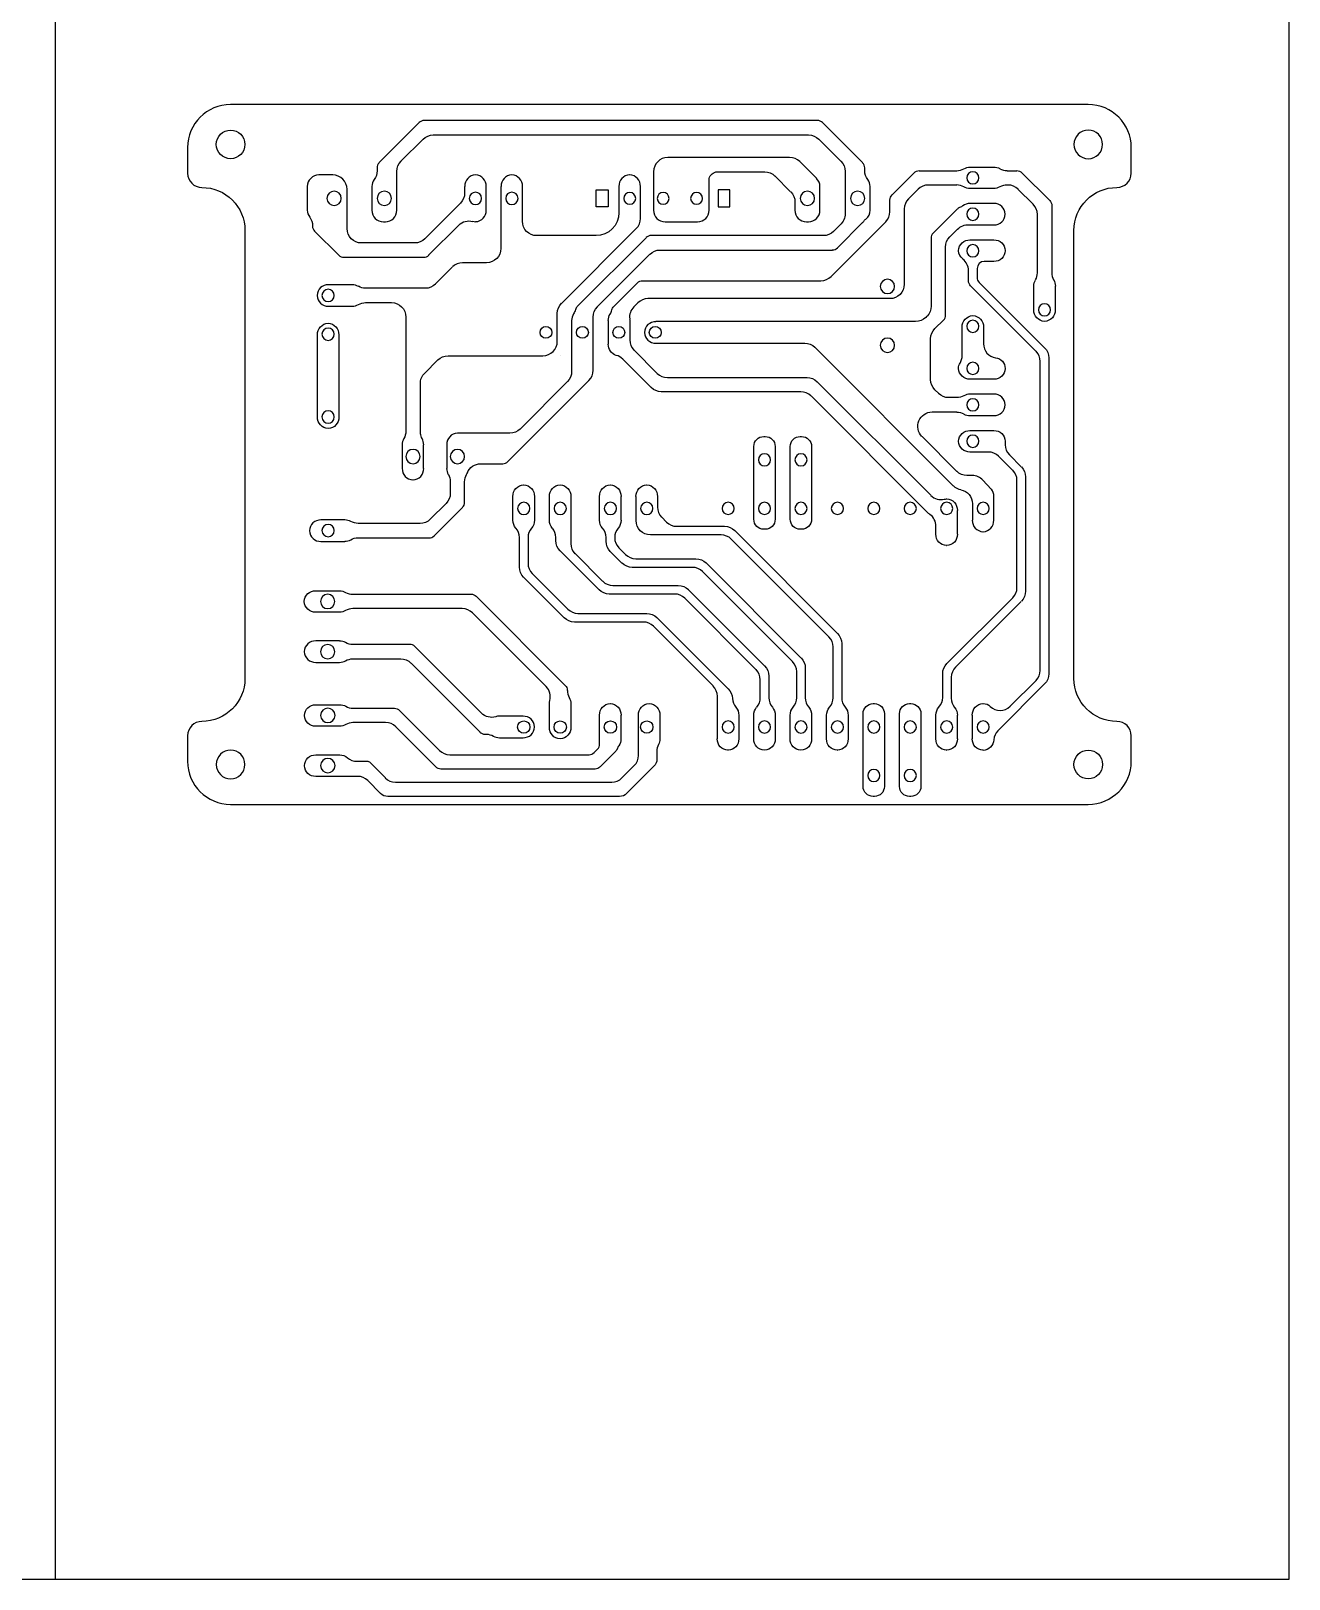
# Model space of a CAD drawing. Extents: x 112 to 478, y -155 to 77.
# Drawn here: x 196.3 to 284, y -155 to -47.1 of the extents above; entities that cross this region are included whole.
import ezdxf

# ---------------------------------------------------------------- set-up
doc = ezdxf.new("R2010")
doc.units = 0
for name, color, linetype in [('DEFAULT', 7, 'CONTINUOUS'), ('HOLES', 7, 'CONTINUOUS'), ('TRACES', 150, 'CONTINUOUS')]:
    doc.layers.add(name, color=color, linetype=linetype)

msp = doc.modelspace()

# ---------------------------------------------------------------- linework, layer by layer
at = {"layer": 'DEFAULT'}
for p, q in [((198, -155), (198, 76.67)), ((284, -155), (284, 76.67)), ((270, -52.22), (210.2, -52.22)), ((207.2, -55.22), (207.2, -57)), ((273, -57), (273, -55.22)), ((211.2, -61), (211.2, -92.22)), ((269, -92.22), (269, -61)), ((207.2, -96.22), (207.2, -98)), ((273, -98), (273, -96.22)), ((210.2, -101), (270, -101)), ((112, -155), (284, -155))]:
    msp.add_line(p, q, dxfattribs=at)
for centre in [(210.2, -55), (270, -98.22)]:
    msp.add_circle(centre, 1, dxfattribs=at)
at = {"layer": 'DEFAULT', "extrusion": (0, 0, -1)}
for centre in [(-270, -55), (-210.2, -98.22)]:
    msp.add_circle(centre, 1, dxfattribs=at)
at = {"layer": 'DEFAULT'}
for centre, radius, start, end in [((210.2, -55.22), 3, 90, 180), ((270, -55.22), 3, 0, 90), ((208.2, -57), 1, 180, 270), ((272, -57), 1, 270, 0), ((208.2, -96.22), 1, 90, 180), ((272, -96.22), 1, 0, 90), ((210.2, -98), 3, 180, 270), ((270, -98), 3, 270, 0)]:
    msp.add_arc(centre, radius, start, end, dxfattribs=at)
at = {"layer": 'DEFAULT', "extrusion": (0, 0, -1)}
for centre, start, end in [((-208.2, -61), 90, 180), ((-272, -61), 0, 90), ((-208.2, -92.22), 180, 270), ((-272, -92.22), 270, 360)]:
    msp.add_arc(centre, 3, start, end, dxfattribs=at)
at = {"layer": 'HOLES'}
for p, q in [((235.69, -59.36), (235.69, -58.16)), ((235.69, -58.16), (236.52, -58.16)), ((236.52, -58.16), (236.52, -59.36)), ((245.02, -58.16), (244.19, -58.16)), ((244.19, -58.16), (244.19, -59.36)), ((245.02, -59.36), (245.02, -58.16)), ((236.52, -59.36), (235.69, -59.36)), ((244.19, -59.36), (245.02, -59.36))]:
    msp.add_line(p, q, dxfattribs=at)
at = {"layer": 'HOLES', "extrusion": (0, 0, -1)}
for centre, radius in [((-261.95, -57.33), 0.425), ((-217.42, -58.76), 0.5), ((-220.92, -58.76), 0.5), ((-250.42, -58.76), 0.5), ((-253.92, -58.76), 0.5), ((-227.27, -58.76), 0.43), ((-229.81, -58.76), 0.43), ((-238.03, -58.76), 0.415), ((-240.36, -58.76), 0.415), ((-242.69, -58.76), 0.415), ((-261.95, -59.87), 0.425), ((-261.95, -62.41), 0.425), ((-256, -64.9), 0.5), ((-217, -65.53), 0.43), ((-266.95, -66.53), 0.425), ((-217, -68.23), 0.43), ((-261.95, -67.68), 0.425), ((-256, -69), 0.5), ((-261.95, -70.61), 0.425), ((-261.95, -73.15), 0.425), ((-217, -74), 0.43), ((-261.95, -75.69), 0.425), ((-222.92, -76.76), 0.5), ((-226.02, -76.76), 0.5), ((-247.43, -76.99), 0.425), ((-249.97, -76.99), 0.425), ((-230.64, -80.37), 0.43), ((-233.18, -80.37), 0.43), ((-236.68, -80.37), 0.43), ((-239.22, -80.37), 0.43), ((-244.89, -80.37), 0.425), ((-247.43, -80.37), 0.425), ((-249.97, -80.37), 0.425), ((-252.51, -80.37), 0.425), ((-255.05, -80.37), 0.425), ((-257.59, -80.37), 0.425), ((-260.13, -80.37), 0.425), ((-262.67, -80.37), 0.425), ((-217, -81.92), 0.43), ((-216.97, -86.86), 0.5), ((-216.97, -90.36), 0.5), ((-216.98, -94.8), 0.5), ((-244.89, -95.61), 0.425), ((-247.43, -95.61), 0.425), ((-249.97, -95.61), 0.425), ((-252.51, -95.61), 0.425), ((-255.05, -95.61), 0.425), ((-257.59, -95.61), 0.425), ((-260.13, -95.61), 0.425), ((-262.67, -95.61), 0.425), ((-216.98, -98.3), 0.5), ((-255.05, -98.99), 0.425), ((-257.59, -98.99), 0.425)]:
    msp.add_circle(centre, radius, dxfattribs=at)
at = {"layer": 'HOLES'}
for centre, radius in [((232.19, -68.1), 0.415), ((234.73, -68.1), 0.415), ((237.27, -68.1), 0.415), ((239.81, -68.1), 0.415), ((230.64, -95.61), 0.43), ((233.18, -95.61), 0.43), ((236.68, -95.61), 0.43), ((239.22, -95.61), 0.43)]:
    msp.add_circle(centre, radius, dxfattribs=at)
at = {"layer": 'TRACES'}
for p, q in [((223.35, -53.48), (220.56, -56.27)), ((251.13, -53.34), (223.71, -53.34)), ((254.27, -56.27), (251.48, -53.48)), ((222.08, -56.17), (223.62, -54.63)), ((224.33, -54.34), (250.5, -54.34)), ((251.21, -54.63), (252.75, -56.17)), ((249.18, -55.91), (240.69, -55.91)), ((217.32, -57.13), (216.35, -57.13)), ((220.42, -56.63), (220.42, -56.84)), ((221.79, -59.59), (221.79, -56.88)), ((227.27, -57.13), (227.27, -57.13)), ((229.8, -57.13), (229.8, -57.13)), ((238.03, -57.13), (238.03, -57.13)), ((239.69, -56.91), (239.69, -59.59)), ((243.71, -57.12), (243.77, -57.06)), ((244.12, -56.91), (247.45, -56.91)), ((251.05, -57.36), (249.89, -56.2)), ((253.05, -56.88), (253.05, -59.59)), ((254.42, -56.84), (254.42, -56.63)), ((256.32, -58.52), (257.86, -56.97)), ((258.22, -56.83), (260.83, -56.83)), ((261.75, -56.58), (263.41, -56.58)), ((264.34, -56.83), (265.02, -56.83)), ((265.37, -56.97), (267.31, -58.91)), ((215.55, -57.93), (215.55, -59.59)), ((218.32, -60.87), (218.32, -58.13)), ((220.05, -57.93), (220.05, -59.59)), ((226.52, -57.93), (226.52, -58.38)), ((228.02, -59.59), (228.02, -57.93)), ((229.05, -57.93), (229.05, -62.25)), ((230.55, -60.36), (230.55, -57.93)), ((237.28, -57.93), (237.28, -59.76)), ((238.78, -60.16), (238.78, -57.93)), ((243.56, -59.59), (243.56, -57.47)), ((248.15, -57.2), (249.25, -58.3)), ((251.29, -59.59), (251.29, -57.93)), ((254.79, -59.59), (254.79, -57.93)), ((258.13, -58.12), (257.46, -58.79)), ((260.83, -57.83), (258.84, -57.83)), ((263.41, -58.07), (261.75, -58.07)), ((264.4, -57.83), (264.34, -57.83)), ((266.16, -59.17), (265.1, -58.12)), ((226.23, -59.09), (223.75, -61.58)), ((249.55, -59.01), (249.55, -59.59)), ((256.17, -59.69), (256.17, -58.87)), ((263.41, -59.12), (261.75, -59.12)), ((267.45, -59.26), (267.45, -63.94)), ((220.85, -60.39), (220.99, -60.39)), ((227.09, -60.36), (227.27, -60.39)), ((227.27, -60.39), (227.27, -60.39)), ((240.49, -60.39), (242.76, -60.39)), ((250.35, -60.39), (250.49, -60.39)), ((252.07, -64.21), (255.88, -60.4)), ((257.17, -59.5), (257.17, -64.75)), ((260.86, -59.51), (259.19, -61.18)), ((264.21, -59.87), (264.21, -59.86)), ((266.45, -63.95), (266.45, -59.88)), ((215.92, -60.68), (215.92, -60.69)), ((216.06, -61.04), (217.74, -62.72)), ((224.01, -62.72), (226.12, -60.62)), ((235.68, -61.36), (231.55, -61.36)), ((233.27, -66.08), (238.48, -60.86)), ((239.17, -61.5), (234.37, -66.3)), ((251.54, -61.36), (239.53, -61.36)), ((252.77, -60.54), (252.24, -61.06)), ((252.51, -62.21), (254.27, -60.45)), ((260.34, -61.45), (260.89, -60.9)), ((261.75, -60.61), (263.41, -60.61)), ((223.04, -61.87), (219.32, -61.87)), ((240.15, -62.36), (252.16, -62.36)), ((259.05, -61.54), (259.05, -66.27)), ((260.05, -66.89), (260.05, -62.16)), ((260.95, -62.41), (260.95, -62.4)), ((261.75, -61.66), (263.41, -61.66)), ((264.21, -62.4), (264.21, -62.41)), ((218.1, -62.87), (223.66, -62.87)), ((225.66, -63.55), (224.47, -64.74)), ((228.05, -63.25), (226.37, -63.25)), ((235.77, -66.32), (239.44, -62.65)), ((262.25, -63.65), (262.25, -64.26)), ((263.41, -63.15), (262.75, -63.15)), ((236.91, -66.3), (238.57, -64.65)), ((238.92, -64.5), (251.36, -64.5)), ((261.65, -64.51), (261.65, -63.79)), ((262.4, -64.62), (266.96, -69.18)), ((216.23, -65.52), (216.23, -65.53)), ((218.69, -64.78), (217.03, -64.78)), ((223.77, -65.03), (219.61, -65.03)), ((256.17, -65.75), (239.3, -65.75)), ((257.01, -65), (257.01, -65)), ((266.36, -69.43), (261.8, -64.86)), ((266.21, -66.53), (266.21, -64.87)), ((267.7, -64.87), (267.7, -66.53)), ((217.03, -66.28), (218.69, -66.28)), ((219.61, -66.03), (221.42, -66.03)), ((232.98, -68.73), (232.98, -66.78)), ((238.59, -66.04), (238.31, -66.32)), ((217, -67.47), (217, -67.47)), ((222.42, -67.03), (222.42, -75)), ((233.98, -67.27), (233.98, -70.83)), ((235.48, -70.74), (235.48, -67.03)), ((236.54, -68.93), (236.54, -67.27)), ((238.03, -67.27), (238.03, -68.63)), ((257.96, -67.35), (239.86, -67.35)), ((258.75, -66.98), (258.67, -67.06)), ((259.31, -67.84), (259.9, -67.24)), ((261.21, -69.72), (261.21, -67.73)), ((261.95, -66.93), (261.96, -66.93)), ((262.7, -67.73), (262.7, -68.89)), ((266.96, -67.33), (266.95, -67.33)), ((216.26, -74), (216.25, -68.27)), ((217.75, -68.27), (217.75, -74)), ((239.06, -68.1), (239.06, -68.11)), ((239.86, -68.85), (250.23, -68.85)), ((259.01, -71.39), (259.01, -68.55)), ((223.71, -70.97), (224.65, -70.02)), ((225.36, -69.73), (231.98, -69.73)), ((233.19, -69.73), (233.18, -69.73)), ((233.19, -69.73), (233.18, -69.73)), ((239.52, -71.94), (237.54, -69.96)), ((238.32, -69.33), (239.95, -70.96)), ((250.94, -69.14), (260.59, -78.79)), ((266.65, -91.66), (266.65, -70.13)), ((267.25, -69.88), (267.25, -91.9)), ((260.95, -70.62), (260.95, -70.61)), ((264.21, -70.61), (264.21, -70.62)), ((223.43, -75.17), (223.43, -71.51)), ((229.52, -77.11), (235.18, -71.45)), ((233.69, -71.53), (230.38, -74.84)), ((249.96, -72.24), (240.23, -72.24)), ((240.66, -71.25), (250.39, -71.25)), ((251.1, -71.54), (259.02, -79.46)), ((259.57, -72.36), (259.31, -72.1)), ((263.41, -71.36), (261.75, -71.36)), ((258.86, -80.72), (250.67, -72.53)), ((260.83, -72.65), (260.27, -72.65)), ((263.41, -72.41), (261.75, -72.41)), ((264.21, -73.16), (264.21, -73.15)), ((259.11, -73.65), (260.83, -73.65)), ((261.75, -73.9), (263.41, -73.9)), ((217.01, -74.8), (217, -74.8)), ((229.68, -75.13), (226.01, -75.13)), ((247.38, -75.36), (247.47, -75.36)), ((249.92, -75.36), (250.01, -75.36)), ((260.84, -77.79), (258.41, -75.36)), ((261.75, -74.95), (263.41, -74.95)), ((222.17, -75.93), (222.17, -77.59)), ((223.66, -77.59), (223.66, -75.93)), ((225.27, -75.93), (225.27, -77.59)), ((246.68, -81.13), (246.68, -76.06)), ((248.17, -76.06), (248.17, -81.13)), ((249.22, -81.13), (249.22, -76.06)), ((250.71, -76.06), (250.71, -81.13)), ((260.95, -75.7), (260.95, -75.69)), ((263.04, -76.44), (261.75, -76.44)), ((264.21, -75.69), (264.21, -75.93)), ((227.64, -77.26), (229.17, -77.26)), ((264.73, -77.72), (263.75, -76.73)), ((264.5, -76.64), (265.33, -77.47)), ((222.91, -78.39), (222.92, -78.39)), ((225.52, -78.51), (225.52, -79.32)), ((226.52, -79.94), (226.52, -78.51)), ((230.63, -78.74), (230.64, -78.74)), ((233.17, -78.74), (233.18, -78.74)), ((236.67, -78.74), (236.68, -78.74)), ((239.21, -78.74), (239.22, -78.74)), ((261.92, -78.08), (261.54, -78.08)), ((263.24, -79.03), (262.66, -78.4)), ((265.03, -85.89), (265.03, -78.42)), ((265.63, -78.18), (265.63, -86.14)), ((229.89, -81.2), (229.89, -79.54)), ((231.38, -79.54), (231.38, -81.2)), ((232.43, -81.2), (232.43, -79.54)), ((233.92, -79.54), (233.92, -82.82)), ((235.93, -81.2), (235.93, -79.54)), ((237.42, -79.54), (237.42, -81.2)), ((238.47, -81.22), (238.47, -79.54)), ((239.96, -79.54), (239.96, -80.28)), ((260.12, -79.71), (260.13, -79.71)), ((263.41, -81.2), (263.41, -79.54)), ((225.22, -80.03), (224.12, -81.13)), ((224.39, -82.28), (226.37, -80.3)), ((260.87, -80.51), (260.87, -82.17)), ((261.92, -80.05), (261.92, -81.2)), ((215.7, -81.92), (215.7, -81.92)), ((218.16, -81.17), (216.5, -81.17)), ((223.41, -81.42), (219.09, -81.42)), ((240.26, -80.98), (240.6, -81.33)), ((241.31, -81.62), (244.64, -81.62)), ((245.35, -81.92), (252.51, -89.08)), ((247.47, -81.83), (247.38, -81.83)), ((250.01, -81.83), (249.92, -81.83)), ((259.38, -82.17), (259.38, -81.61)), ((262.66, -82), (262.67, -82)), ((216.5, -82.67), (218.16, -82.67)), ((219.08, -82.42), (224.03, -82.42)), ((230.34, -84.46), (230.34, -82.4)), ((230.94, -82.4), (230.94, -84.21)), ((232.88, -82.62), (232.88, -82.4)), ((236.38, -82.66), (236.38, -82.4)), ((236.98, -82.4), (236.98, -82.41)), ((244.4, -82.22), (239.47, -82.22)), ((251.91, -89.33), (245.1, -82.52)), ((260.13, -82.97), (260.12, -82.97)), ((235.89, -86.05), (233.17, -83.32)), ((234.22, -83.52), (236.14, -85.45)), ((237.49, -84.19), (236.67, -83.37)), ((237.27, -83.12), (237.74, -83.59)), ((238.45, -83.88), (242.65, -83.88)), ((233.46, -88), (230.63, -85.16)), ((231.23, -84.91), (233.71, -87.4)), ((242.4, -84.48), (238.2, -84.48)), ((249.37, -91.04), (243.1, -84.77)), ((243.35, -84.17), (249.97, -90.79)), ((216.14, -86.11), (217.79, -86.11)), ((236.85, -85.74), (241.41, -85.74)), ((242.12, -86.04), (247.43, -91.35)), ((215.34, -86.86), (215.34, -86.85)), ((218.72, -86.36), (226.97, -86.36)), ((226.35, -87.36), (218.72, -87.36)), ((227.33, -86.5), (233.53, -92.71)), ((241.16, -86.34), (236.6, -86.34)), ((246.83, -91.6), (241.87, -86.64)), ((260.14, -91.19), (264.73, -86.6)), ((265.33, -86.85), (260.74, -91.44)), ((217.79, -87.61), (216.14, -87.61)), ((232.2, -92.79), (227.06, -87.65)), ((238.97, -88.29), (234.17, -88.29)), ((234.42, -87.69), (239.22, -87.69)), ((239.93, -87.98), (244.89, -92.95)), ((243.85, -92.75), (239.68, -88.58)), ((215.34, -90.35), (215.34, -90.36)), ((217.79, -89.61), (216.14, -89.61)), ((222.69, -89.86), (218.72, -89.86)), ((227.69, -94.65), (223.04, -90)), ((252.21, -93.57), (252.21, -90.03)), ((252.81, -89.79), (252.81, -93.57)), ((216.14, -91.11), (217.79, -91.11)), ((218.72, -90.86), (222.07, -90.86)), ((222.78, -91.15), (227.59, -95.96)), ((250.27, -91.5), (250.27, -93.57)), ((247.13, -93.57), (247.13, -92.31)), ((247.73, -92.06), (247.73, -93.57)), ((249.67, -93.57), (249.67, -91.75)), ((259.85, -93.55), (259.85, -91.9)), ((260.45, -92.14), (260.45, -93.6)), ((266.96, -92.61), (263.7, -95.87)), ((264.56, -94.16), (266.36, -92.36)), ((244.14, -96.44), (244.14, -93.46)), ((215.35, -94.81), (215.35, -94.8)), ((216.15, -94.06), (217.81, -94.06)), ((218.73, -94.3), (221.63, -94.3)), ((221.98, -94.45), (224.77, -97.24)), ((230.6, -94.86), (228.94, -94.86)), ((232.43, -95.63), (232.43, -93.98)), ((233.92, -93.98), (233.92, -95.63)), ((235.93, -96.8), (235.93, -94.78)), ((236.67, -93.98), (236.68, -93.98)), ((237.42, -94.78), (237.42, -96.44)), ((238.64, -97.59), (238.64, -94.78)), ((239.38, -93.98), (239.39, -93.98)), ((240.13, -94.78), (240.13, -96.44)), ((245.63, -94.78), (245.63, -96.44)), ((246.68, -96.44), (246.68, -94.78)), ((248.17, -94.78), (248.17, -96.44)), ((249.22, -96.44), (249.22, -94.78)), ((250.71, -94.78), (250.71, -96.44)), ((251.76, -96.44), (251.76, -94.78)), ((253.25, -94.78), (253.25, -96.44)), ((254.3, -99.75), (254.3, -94.68)), ((255, -93.98), (255.09, -93.98)), ((255.79, -94.68), (255.79, -99.75)), ((256.84, -99.75), (256.84, -94.68)), ((257.54, -93.98), (257.63, -93.98)), ((258.33, -94.68), (258.33, -99.75)), ((259.38, -96.44), (259.38, -94.78)), ((260.87, -94.78), (260.87, -96.44)), ((261.92, -96.44), (261.92, -94.78)), ((262.66, -93.98), (262.67, -93.98)), ((217.81, -95.55), (216.15, -95.55)), ((221.01, -95.3), (218.73, -95.3)), ((224.51, -98.39), (221.71, -95.6)), ((231.4, -95.61), (231.4, -95.6)), ((227.94, -96.11), (228.02, -96.11)), ((228.94, -96.36), (230.6, -96.36)), ((233.18, -96.43), (233.17, -96.43)), ((216.15, -97.56), (217.81, -97.56)), ((219.01, -98), (219.71, -98)), ((219.92, -98.09), (220.99, -99.15)), ((225.48, -97.54), (235.19, -97.54)), ((235.54, -97.39), (235.78, -97.15)), ((237.03, -97.32), (235.96, -98.39)), ((239.92, -97.3), (239.92, -97.85)), ((244.89, -97.24), (244.88, -97.24)), ((247.43, -97.24), (247.42, -97.24)), ((249.97, -97.24), (249.96, -97.24)), ((252.51, -97.24), (252.5, -97.24)), ((260.13, -97.24), (260.12, -97.24)), ((262.67, -97.24), (262.66, -97.24)), ((215.35, -98.31), (215.35, -98.3)), ((219.06, -99.05), (216.15, -99.05)), ((235.61, -98.54), (224.86, -98.54)), ((237.48, -99.15), (238.34, -98.3)), ((239.71, -98.34), (237.81, -100.24)), ((220.66, -100.24), (219.76, -99.34)), ((221.69, -99.45), (236.78, -99.45)), ((237.32, -100.45), (221.16, -100.45)), ((255.09, -100.45), (255, -100.45)), ((257.63, -100.45), (257.54, -100.45))]:
    msp.add_line(p, q, dxfattribs=at)
for centre, radius, start, end in [((223.69, -53.79), 0.457, 87.7548, 137.2452), ((251.14, -53.79), 0.457, 42.7548, 92.2452), ((240.69, -56.91), 1, 90, 180), ((249.18, -56.91), 1, 45.1033, 90), ((216.35, -57.93), 0.8, 90, 180), ((217.32, -58.13), 1, 0, 90), ((220.87, -56.61), 0.457, 132.7548, 182.2452), ((227.3, -57.9), 0.774, 92.1434, 181.9939), ((227.25, -57.9), 0.774, 358.0061, 87.8566), ((229.83, -57.9), 0.774, 92.1434, 181.9939), ((229.78, -57.9), 0.774, 358.0061, 87.8566), ((238.05, -57.9), 0.774, 92.1434, 181.9939), ((238, -57.9), 0.774, 358.0061, 87.8566), ((253.96, -56.61), 0.457, 357.7548, 47.2452), ((260.83, -55.83), 1, 270, 300.1093), ((264.33, -55.86), 0.966, 239.3415, 270.5491), ((220.85, -57.93), 0.8, 142.6028, 180), ((250.49, -57.93), 0.8, 360, 45), ((253.99, -57.93), 0.8, 0, 37.3972), ((258.84, -58.83), 1, 90, 135), ((260.84, -58.79), 0.966, 59.3415, 90.5491), ((264.34, -58.83), 1, 90, 120.1093), ((264.4, -58.83), 1, 45, 90), ((258.17, -59.5), 1, 135, 180), ((261.76, -59.99), 0.872, 90.5084, 124.5982), ((263.44, -59.89), 0.774, 2.1434, 91.9939), ((265.45, -59.88), 1, 360, 45), ((216.35, -59.59), 0.8, 180, 217.3972), ((220.85, -59.59), 0.8, 180, 270), ((220.99, -59.59), 0.8, 270, 360), ((227.25, -59.61), 0.774, 272.1434, 1.9939), ((237.78, -60.16), 1, 315, 360), ((240.49, -59.59), 0.8, 180, 270), ((242.76, -59.59), 0.8, 270, 0), ((250.35, -59.59), 0.8, 180, 270), ((250.49, -59.59), 0.8, 270, 360), ((253.85, -59.59), 0.8, 180, 187.7739), ((253.85, -60.03), 0.597, 314.6908, 323.7184), ((253.99, -59.59), 0.8, 309.8819, 0), ((255.17, -59.69), 1, 315, 360), ((261.21, -59.85), 0.485, 111.5492, 136.4716), ((263.44, -59.84), 0.774, 268.0061, 357.8566), ((216.37, -60.71), 0.457, 177.7548, 227.2452), ((239.51, -61.81), 0.457, 87.7548, 137.2452), ((259.5, -61.52), 0.457, 132.7548, 182.2452), ((261.75, -59.75), 0.86, 265.1522, 270.0005), ((252.17, -61.9), 0.457, 267.7548, 317.2452), ((218.08, -62.41), 0.457, 222.7548, 272.2452), ((223.68, -62.41), 0.457, 267.7548, 317.2452), ((226.37, -64.25), 1, 90, 135), ((260.65, -63.79), 1, 0, 53.128), ((262.75, -63.65), 0.5, 90, 180), ((251.36, -63.5), 1, 270, 315), ((262.75, -64.26), 0.5, 180, 225), ((265.49, -63.96), 0.966, 329.5599, 0.5436), ((268.45, -63.94), 1, 180, 210.3208), ((217, -65.55), 0.774, 88.0061, 177.8566), ((217, -65.5), 0.774, 182.1434, 271.9939), ((218.69, -65.63), 0.845, 60.0786, 90.1079), ((239.3, -66.75), 1, 90, 134.845), ((218.68, -65.4), 0.876, 270.4365, 299.377), ((234.82, -67.27), 0.843, 147.3444, 180.1387), ((234.69, -66.64), 0.462, 133.0364, 165.0208), ((235.84, -66.33), 0.965, 328.2997, 347.8155), ((239.02, -67.03), 1, 135, 187.5841), ((259.59, -66.91), 0.457, 312.7548, 2.2452), ((239.83, -68.13), 0.774, 88.0061, 177.8566), ((231.98, -68.73), 1, 270, 360), ((239.03, -68.63), 1, 180, 225), ((239.83, -68.08), 0.774, 182.1434, 271.9939), ((263.7, -68.89), 1, 180, 260.9762), ((236.83, -70.67), 1, 45, 74.6905), ((260.21, -69.72), 1, 328.4208, 360), ((265.65, -70.13), 1, 0, 45), ((234.48, -70.74), 1, 315, 0), ((240.66, -70.25), 1, 225, 270), ((249.96, -73.24), 1, 45, 90), ((261.76, -73.28), 0.876, 90.4365, 119.377), ((263.44, -73.18), 0.774, 2.1434, 91.9939), ((263.44, -73.13), 0.774, 268.0061, 357.8566), ((261.75, -73.06), 0.845, 240.0786, 270.1079), ((223.01, -75.93), 0.845, 150.0664, 180.108), ((222.79, -75.94), 0.876, 0.4363, 29.3651), ((226.05, -75.91), 0.784, 92.876, 181.2613), ((263.04, -77.44), 1, 45, 90), ((265.21, -75.93), 1, 180, 225), ((222.94, -77.61), 0.774, 178.0061, 267.8566), ((222.89, -77.61), 0.774, 272.1434, 1.9939), ((226.11, -77.59), 0.845, 179.8921, 209.9214), ((229.19, -76.8), 0.457, 267.7548, 317.2452), ((225.94, -77.6), 0.824, 329.9116, 338.7574), ((261.92, -79.08), 1, 42.9967, 90), ((264.03, -78.42), 1, 360, 45), ((259.73, -78.76), 1, 225, 283.4957), ((261.3, -78.08), 1, 225, 259.0943), ((262.58, -79.54), 0.838, 359.798, 37.2571), ((226.06, -79.96), 0.457, 312.7548, 2.2452), ((240.96, -80.28), 1, 180, 225), ((258.38, -81.61), 1, 0, 55.4982), ((216.48, -81.96), 0.785, 88.8135, 177.0492), ((216.48, -81.89), 0.784, 182.8734, 271.2639), ((218.16, -82.02), 0.845, 59.8708, 90.11), ((229.34, -82.4), 1, 360, 41.0903), ((231.94, -82.4), 1, 138.9097, 180), ((231.88, -82.4), 1, 0, 41.0903), ((235.38, -82.4), 1, 0, 41.0903), ((237.98, -82.4), 1, 138.9097, 180), ((241.31, -80.62), 1, 225, 270), ((262.69, -81.22), 0.774, 178.0061, 267.8566), ((262.64, -81.22), 0.774, 272.1434, 1.9939), ((218.16, -81.82), 0.845, 269.8943, 299.7123), ((224.05, -81.97), 0.457, 267.7548, 317.2452), ((234.92, -82.82), 1, 180, 225), ((237.98, -82.41), 1, 180, 225), ((244.4, -83.22), 1, 45, 90), ((238.45, -82.88), 1, 225, 270), ((231.94, -84.21), 1, 180, 225), ((242.4, -85.48), 1, 45, 90), ((218.72, -85.36), 1, 239.8907, 270), ((236.85, -84.74), 1, 225, 270), ((264.03, -85.89), 1, 315, 0), ((218.72, -88.36), 1, 90, 120.1093), ((226.35, -88.36), 1, 45, 90), ((234.42, -86.69), 1, 225, 270), ((241.16, -87.34), 1, 45, 90), ((238.97, -89.29), 1, 45, 90), ((251.21, -90.03), 1, 0, 45), ((216.11, -90.38), 0.774, 88.0061, 177.8566), ((216.11, -90.33), 0.774, 182.1434, 271.9939), ((217.8, -90.46), 0.845, 60.0786, 90.1079), ((222.71, -90.31), 0.457, 42.7548, 92.2452), ((217.8, -90.26), 0.845, 269.8921, 299.9214), ((246.13, -92.31), 1, 0, 45), ((248.67, -91.75), 1, 0, 45), ((261.45, -92.14), 1, 135, 180), ((265.65, -91.66), 1, 315, 360), ((231.49, -93.5), 1, 345.0161, 45), ((243.14, -93.46), 1, 0, 45), ((234.68, -93.05), 1, 180.2766, 210.1106), ((246.19, -93.57), 1, 182.4318, 221.0903), ((246.13, -93.57), 1, 318.9097, 360), ((248.73, -93.57), 1, 180, 221.0903), ((248.67, -93.57), 1, 318.9097, 0), ((251.27, -93.57), 1, 180, 221.0903), ((251.21, -93.57), 1, 318.9097, 0), ((253.81, -93.57), 1, 180, 221.0903), ((258.85, -93.55), 1, 317.7368, 0), ((261.45, -93.6), 1, 180, 219.8917), ((218.73, -93.3), 1, 239.8907, 270), ((228.94, -95.71), 0.855, 89.9791, 107.0423), ((230.62, -95.63), 0.774, 2.1434, 91.9939), ((263.85, -93.46), 1, 226.3905, 315), ((218.73, -96.3), 1, 90, 120.1093), ((221.01, -96.3), 1, 45, 90), ((227.92, -95.65), 0.457, 222.7548, 272.2452), ((230.62, -95.58), 0.774, 268.0061, 357.8566), ((264.41, -96.58), 1, 135, 175.6411), ((228.94, -95.51), 0.845, 240.0786, 270.1079), ((235.43, -96.8), 0.5, 315, 360), ((238.08, -97.51), 1, 144.1084, 158.7513), ((240.92, -97.3), 1, 151.9994, 180), ((219.01, -97), 1, 229.1034, 270), ((225.48, -96.54), 1, 225, 270), ((235.19, -97.04), 0.5, 270, 315), ((237.64, -97.59), 1, 315, 0), ((219.06, -100.05), 1, 45, 90), ((221.69, -98.45), 1, 225, 270), ((236.78, -98.45), 1, 270, 315)]:
    msp.add_arc(centre, radius, start, end, dxfattribs=at)
at = {"layer": 'TRACES', "extrusion": (0, 0, -1)}
for centre, radius, start, end in [((-224.33, -55.34), 1, 45, 90), ((-250.5, -55.34), 1, 90, 135), ((-219.42, -56.84), 1, 180, 217.3972), ((-222.79, -56.88), 1, 0, 45), ((-244.06, -57.47), 0.5, 360, 45), ((-244.12, -57.41), 0.5, 45, 90), ((-247.45, -57.91), 1, 90, 135), ((-252.05, -56.88), 1, 135, 180), ((-255.42, -56.84), 1, 322.6028, 0), ((-258.2, -57.28), 0.457, 42.7548, 92.2452), ((-261.76, -57.46), 0.876, 60.623, 89.5635), ((-263.41, -57.42), 0.845, 89.8921, 119.9214), ((-265.04, -57.28), 0.457, 87.7548, 137.2452), ((-261.75, -57.23), 0.845, 269.8921, 299.9214), ((-263.4, -57.2), 0.876, 240.623, 269.5635), ((-225.52, -58.38), 1, 180, 225), ((-248.55, -59.01), 1, 135, 180), ((-256.63, -58.86), 0.457, 357.7548, 47.2452), ((-260.68, -58.46), 1, 234.4219, 249.4034), ((-267, -59.24), 0.457, 132.7548, 182.2452), ((-214.92, -60.68), 1, 142.6028, 180), ((-226.82, -61.33), 1, 45, 105.2012), ((-231.55, -60.36), 1, 270, 0), ((-235.68, -59.76), 1.6, 180, 270), ((-252.06, -59.83), 1, 172.2261, 225), ((-255.14, -60.97), 1, 35.9836, 50.1181), ((-219.32, -60.87), 1, 270, 0), ((-251.54, -60.36), 1, 225, 270), ((-261.05, -62.16), 1, 0, 45), ((-261.59, -61.6), 0.992, 44.7767, 95.0719), ((-223.04, -60.87), 1, 225, 270), ((-228.05, -62.25), 1, 180, 270), ((-240.15, -63.36), 1, 45, 90), ((-261.73, -62.43), 0.774, 2.1434, 91.9939), ((-261.68, -62.4), 0.725, 306.0969, 359.4854), ((-263.44, -62.43), 0.774, 88.0061, 177.8566), ((-263.44, -62.38), 0.774, 182.1434, 271.9939), ((-223.77, -64.03), 1, 225, 270), ((-238.9, -64.96), 0.457, 42.7548, 92.2452), ((-262.15, -64.51), 0.5, 315, 0), ((-267.05, -64.87), 0.845, 359.8943, 29.7123), ((-266.83, -64.88), 0.876, 150.4207, 179.5602), ((-219.6, -64.06), 0.966, 269.4509, 300.6585), ((-256.17, -64.75), 1, 180, 270), ((-219.61, -67.03), 1, 59.8907, 90), ((-221.42, -67.03), 1, 90, 180), ((-233.98, -66.78), 1, 360, 45), ((-233.27, -66.27), 1, 194.2091, 212.8962), ((-236.48, -67.03), 1, 0, 45), ((-237.38, -67.27), 0.844, 359.879, 31.142), ((-237.23, -66.64), 0.458, 13.1682, 47.0762), ((-258.05, -66.27), 1, 180, 225), ((-266.98, -66.56), 0.774, 272.1434, 1.9939), ((-266.93, -66.56), 0.774, 178.0061, 267.8566), ((-217.03, -68.24), 0.774, 358.0061, 87.8566), ((-216.97, -68.24), 0.774, 92.1434, 181.9939), ((-237.16, -67.27), 0.87, 172.4695, 179.9516), ((-257.96, -66.35), 1, 225, 270), ((-260.01, -68.55), 1, 0, 45), ((-261.98, -67.71), 0.774, 358.0061, 87.8566), ((-261.93, -67.71), 0.774, 92.1434, 181.9939), ((-237.34, -68.94), 0.807, 287.7923, 0.469), ((-250.23, -69.85), 1, 90, 134.991), ((-225.36, -70.73), 1, 45, 90), ((-263.45, -70.63), 0.761, 97.227, 178.3575), ((-266.25, -69.88), 1, 135, 180), ((-224.42, -71.68), 1, 9.6248, 44.9981), ((-232.98, -70.83), 1, 180, 225), ((-261.66, -70.61), 0.704, 0.1135, 31.7704), ((-261.73, -70.59), 0.774, 268.0061, 357.8566), ((-263.44, -70.59), 0.774, 182.1434, 271.9939), ((-240.23, -71.24), 1, 270, 315), ((-250.39, -72.25), 1, 90, 135), ((-260.01, -71.39), 1, 315, 360), ((-260.27, -71.65), 1, 270, 315), ((-260.83, -71.65), 1, 239.8907, 270), ((-217.03, -74.03), 0.774, 272.1434, 1.9939), ((-216.98, -74.03), 0.774, 178.0061, 267.8566), ((-259.11, -74.65), 1, 315, 90), ((-260.84, -74.62), 0.966, 89.4509, 120.6585), ((-221.45, -75.01), 0.966, 179.4571, 210.6711), ((-224.42, -75), 1, 329.9418, 350.3859), ((-229.68, -74.13), 1, 225, 270), ((-247.38, -76.06), 0.7, 0, 90), ((-247.47, -76.06), 0.7, 90, 180), ((-249.92, -76.06), 0.7, 0, 90), ((-250.01, -76.06), 0.7, 90, 180), ((-261.73, -75.72), 0.774, 2.1434, 91.9939), ((-263.44, -75.72), 0.774, 88.0061, 177.8566), ((-261.73, -75.67), 0.774, 268.0061, 357.8566), ((-227.64, -78.26), 1, 21.2619, 90), ((-264.63, -78.18), 1, 135, 180), ((-224.52, -78.51), 1, 149.8907, 180), ((-227.52, -78.51), 1, 0, 30.1093), ((-230.66, -79.51), 0.774, 358.0061, 87.8566), ((-230.61, -79.51), 0.774, 92.1434, 181.9939), ((-233.2, -79.51), 0.774, 358.0061, 87.8566), ((-233.15, -79.51), 0.774, 92.1434, 181.9939), ((-236.7, -79.51), 0.774, 358.0061, 87.8566), ((-236.65, -79.51), 0.774, 92.1434, 181.9939), ((-239.24, -79.51), 0.774, 358.0061, 87.8566), ((-239.19, -79.51), 0.774, 92.1434, 181.9939), ((-261.54, -77.08), 1, 270, 315), ((-224.52, -79.32), 1, 180, 225), ((-260.12, -80.42), 0.708, 76.6192, 89.8601), ((-260.1, -80.48), 0.774, 92.1434, 181.9939), ((-260.92, -80.05), 1, 100.9057, 180), ((-259.28, -80.31), 0.581, 304.8811, 315.4003), ((-219.09, -80.42), 1, 270, 300.3208), ((-223.41, -80.42), 1, 225, 270), ((-230.72, -81.2), 0.834, 319.3491, 0.2586), ((-230.55, -81.2), 0.834, 179.7414, 220.6509), ((-233.26, -81.2), 0.834, 319.3491, 0.2586), ((-236.76, -81.2), 0.834, 319.3491, 0.2586), ((-236.59, -81.2), 0.834, 179.7414, 220.6509), ((-239.47, -81.22), 1, 270, 0), ((-244.64, -82.62), 1, 90, 135), ((-247.38, -81.13), 0.7, 270, 0), ((-247.47, -81.13), 0.7, 180, 270), ((-249.92, -81.13), 0.7, 270, 0), ((-250.01, -81.13), 0.7, 180, 270), ((-219.08, -83.42), 1, 60.1035, 90), ((-233.88, -82.62), 1, 315, 360), ((-237.38, -82.66), 1, 315, 0), ((-260.15, -82.19), 0.774, 272.1434, 1.9939), ((-260.1, -82.19), 0.774, 178.0061, 267.8566), ((-242.65, -84.88), 1, 90, 135), ((-231.34, -84.46), 1, 315, 360), ((-238.2, -83.48), 1, 270, 315), ((-216.11, -86.88), 0.774, 2.1434, 91.9939), ((-217.8, -86.96), 0.845, 89.8921, 119.9214), ((-236.6, -85.34), 1, 270, 315), ((-241.41, -86.74), 1, 90, 135), ((-264.63, -86.14), 1, 180, 225), ((-216.11, -86.83), 0.774, 268.0061, 357.8566), ((-226.99, -86.81), 0.457, 87.7548, 137.2452), ((-217.8, -86.76), 0.845, 240.0786, 270.1079), ((-234.17, -87.29), 1, 270, 315), ((-239.22, -88.69), 1, 90, 135), ((-251.81, -89.79), 1, 135, 180), ((-218.72, -88.86), 1, 270, 300.1093), ((-218.72, -91.86), 1, 59.8907, 90), ((-222.07, -91.86), 1, 90, 135), ((-246.73, -92.06), 1, 135, 180), ((-249.27, -91.5), 1, 135, 180), ((-260.85, -91.9), 1, 360, 45), ((-233.22, -93.04), 0.456, 132.7346, 181.8554), ((-266.25, -91.9), 1, 180, 225), ((-233.28, -93.98), 0.856, 359.9858, 14.9592), ((-233.08, -93.98), 0.845, 150.0773, 180.1079), ((-244.19, -93.66), 1, 135, 177.5682), ((-216.12, -94.83), 0.774, 2.1434, 91.9939), ((-216.12, -94.78), 0.774, 268.0061, 357.8566), ((-217.81, -94.9), 0.845, 89.8921, 119.9214), ((-221.65, -94.76), 0.457, 87.7548, 137.2452), ((-228.4, -93.94), 1, 252.9212, 315), ((-236.7, -94.75), 0.774, 358.0061, 87.8566), ((-236.65, -94.75), 0.774, 92.1434, 181.9939), ((-239.41, -94.75), 0.774, 358.0061, 87.8566), ((-239.36, -94.75), 0.774, 92.1434, 181.9939), ((-244.8, -94.78), 0.834, 139.3491, 180.2586), ((-247.51, -94.78), 0.834, 359.7414, 40.6509), ((-247.34, -94.78), 0.834, 139.3491, 180.2586), ((-250.05, -94.78), 0.834, 359.7414, 40.6509), ((-249.88, -94.78), 0.834, 139.3491, 180.2586), ((-252.59, -94.78), 0.834, 359.7414, 40.6509), ((-252.42, -94.78), 0.834, 139.3491, 180.2586), ((-255, -94.68), 0.7, 0, 90), ((-255.09, -94.68), 0.7, 90, 180), ((-257.54, -94.68), 0.7, 0, 90), ((-257.63, -94.68), 0.7, 90, 180), ((-260.21, -94.77), 0.833, 359.7205, 41.7901), ((-260.04, -94.78), 0.835, 140.5146, 180.2382), ((-262.69, -94.75), 0.774, 358.0061, 87.8566), ((-262.67, -94.69), 0.715, 90.2913, 134.0765), ((-217.81, -94.71), 0.845, 240.0786, 270.1079), ((-233.2, -95.66), 0.774, 272.1434, 1.9939), ((-233.15, -95.66), 0.774, 178.0061, 267.8566), ((-228.02, -97.11), 1, 90, 120.1093), ((-236.58, -96.44), 0.84, 179.8227, 215.5858), ((-239.28, -96.44), 0.847, 179.9123, 207.8475), ((-244.91, -96.46), 0.774, 272.1434, 1.9939), ((-244.86, -96.46), 0.774, 178.0061, 267.8566), ((-247.45, -96.46), 0.774, 272.1434, 1.9939), ((-247.4, -96.46), 0.774, 178.0061, 267.8566), ((-249.99, -96.46), 0.774, 272.1434, 1.9939), ((-249.94, -96.46), 0.774, 178.0061, 267.8566), ((-252.53, -96.46), 0.774, 272.1434, 1.9939), ((-252.48, -96.46), 0.774, 178.0061, 267.8566), ((-260.15, -96.46), 0.774, 272.1434, 1.9939), ((-260.1, -96.46), 0.774, 178.0061, 267.8566), ((-262.69, -96.46), 0.774, 272.1434, 1.9939), ((-262.64, -96.47), 0.768, 182.4436, 268.1049), ((-216.12, -98.33), 0.774, 2.1434, 91.9939), ((-217.81, -98.39), 0.834, 89.7448, 130.4626), ((-219.72, -98.27), 0.274, 87.7548, 137.2452), ((-236.69, -96.97), 0.488, 202.1965, 226.4184), ((-239.28, -97.87), 0.64, 177.7548, 227.2452), ((-216.12, -98.28), 0.774, 268.0061, 357.8566), ((-224.84, -98.08), 0.457, 267.7548, 317.2452), ((-235.62, -98.08), 0.457, 222.7548, 272.2452), ((-221.13, -99.81), 0.64, 267.7548, 317.2452), ((-237.34, -99.81), 0.64, 222.7548, 272.2452), ((-255, -99.75), 0.7, 270, 360), ((-255.09, -99.75), 0.7, 180, 270), ((-257.54, -99.75), 0.7, 270, 360), ((-257.63, -99.75), 0.7, 180, 270)]:
    msp.add_arc(centre, radius, start, end, dxfattribs=at)

doc.saveas('drawing.dxf')
